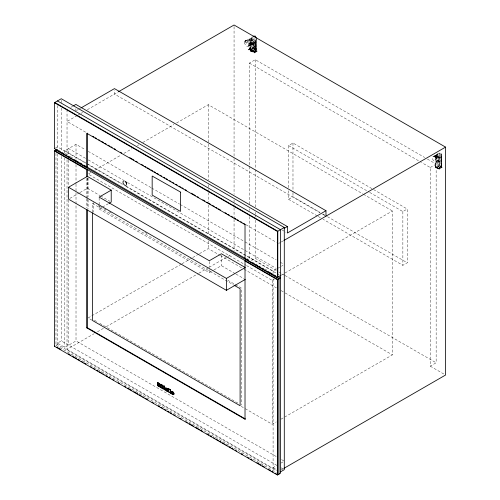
<?xml version="1.0" encoding="UTF-8"?>
<svg xmlns="http://www.w3.org/2000/svg" width="500" height="500" viewBox="0 0 500 500"><rect width="100%" height="100%" fill="white"/><g stroke="black" fill="none" stroke-linecap="round" stroke-linejoin="round"><path stroke-width="0.38" stroke-dasharray="2.5 1.88" d="M249.938 50.087L249.938 41.688L250.356 39.638L244.819 41.156L244.819 43.712A3.125 1.806 60 0 0 246.731 46.087A3.125 1.806 60 0 0 248.644 45.919L253.062 43.487L254.625 42.106L256.081 50.556L253.875 51.831A3.125 1.806 0 0 1 250.044 49.619L249.938 41.688L244.819 43.712M245.169 40.831L251.75 38.087L255.275 41.156L256.188 50.087L255.769 40.125L256.081 49.619L256.081 39.075L255.275 41.156L256.081 50.556L256.081 37.206M441.362 166.2L441.675 156.088L441.675 166.637L441.675 156.088L434.675 156.644L438.656 153.287L441.781 155.094L441.362 166.2L440.219 165.538L437.844 153.881L436.444 155.619L436.444 159.688L435.531 167.1A3.125 1.806 0 0 0 438.656 168.906A3.125 1.806 0 0 0 441.781 167.1L441.362 166.2L441.675 154.219C439.963 150.625 435.981 155.694 434.106 156.4L433.575 156.344A3.125 1.806 60 0 0 432.987 159.856A3.125 1.806 60 0 0 436.369 161.812A3.125 1.806 60 0 0 435.781 157.619L435.25 157.056L441.675 156.088L441.675 154.219M253.875 51.831L253.062 43.487L250.856 43.706L250.044 42.556L250.044 49.619C251.3 47.881 254.188 47.912 255.769 49.188L256.081 39.075M255.769 49.188L256.188 38.075M435.531 158.7L435.637 157.706L436.444 159.688L435.637 167.569L435.95 160.263L434.206 156.919L435.325 156.269M248.294 46.244L252.256 43.831L248.644 45.919L248.644 43.369A3.125 1.806 60 0 0 247.3 41.406M439.462 152.944L440.219 165.538L439.462 165.362L437.094 154.675L433.575 156.344L436.444 155.619L435.95 156.656L436.444 157.656M440.863 158.175L435.781 157.619L441.362 157.137L441.781 167.1L440.863 158.175L441.362 157.137L435.25 157.056M246.156 40.744A3.125 1.806 60 0 0 244.819 41.156L250.856 38.606L252.256 36.862L254.625 48.525L253.919 36.669M250.456 50.925L252.306 48.65L250.456 50.925L250.906 51.188L254.675 49.944M251.137 50.494L252.944 48.6L252.394 48.281L249.119 49.331L249.119 49.675L252.394 48.625L252.944 48.938L251.137 50.838L254.294 49.381L255.238 49.931L255.3 51.988L257.125 51.019L256.756 50.806L255.3 51.988M252.306 48.987L248.5 49.794L250.656 47.281L251.031 47.838L249.119 49.675M248.5 49.794L250.656 47.281M249.119 49.331L251.031 47.494M438.656 160.506L439.462 159.913L440.863 162.237L436.444 160.725L435.95 160.263L436.444 159.688L433.119 160.094M436.238 161.9L439.744 158.819M70.819 107.344L72.713 106.25M76.531 110.506L77.862 109.738M78.531 109.356L80.525 108.2M77.175 115.581L67.031 121.438L85.95 132.363M77.85 115.188L80.556 113.625M81.056 113.338L82.581 112.456M87.319 109.725L118.425 91.762M55.469 148.012L57.456 146.862L85.838 163.25M250.356 49.188L250.044 40.694L244.594 41.644L250.356 39.638L252.256 48.344L250.856 38.606L251.75 38.087M64.819 153.112L64.819 150.775L76.013 144.312L85.481 149.775M257.125 51.356L254.169 53.069L253.8 52.856L254.819 51.925M253.8 52.856L254.819 52.263L254.775 51.062L251.706 51.306L252.188 51.925L254.819 51.712M253.8 52.512L254.169 52.725L257.125 51.019M249.381 204.106L249.381 63.1L255.275 59.694L424.675 157.5M90.794 172.519L88.094 174.075L245.912 265.188M94.844 170.175L121.181 154.975M123.881 153.412L131.981 148.737M137.387 145.619L138.737 144.838M142.787 142.5L173.85 124.562M176.55 123.006L208.287 104.681L362.731 193.85M69.85 198.388L79.275 192.944M79.95 192.556L87.356 188.275L99.95 195.55M92.513 212.081L92.513 203.5L93.694 202.819L93.694 212.181M99.144 206.05L99.144 209.025L101.825 207.475M102.494 207.087L108.537 203.606M288.562 187.65L288.562 145.588L292.981 143.038L407.281 209.025L407.281 262.775L402.863 265.325L323.056 219.25M288.562 190.763L288.562 199.331L292.981 196.781L320.031 212.4M181.275 264.169L88.094 317.962L92.137 320.3M181.95 263.775L192.081 257.931M192.756 257.538L198.831 254.031M199.506 253.637L208.287 248.575L219.75 255.194M276.925 465.425L61.288 340.925L57.456 343.137L64.819 347.388L76.013 340.925L276.175 456.488M55.981 153.219L55.981 345.35L57.456 344.5L276.406 470.906M67.031 159.681L67.031 349.344L94.081 333.731M97.463 331.775L103.55 328.263M106.25 326.7L198.219 273.6M198.9 273.212L208.363 267.744M209.044 267.356L227.3 256.812M227.975 256.425L231.356 254.469M99.144 209.025L209.319 272.638L213.344 270.312M214.013 269.925L221.394 265.663L235.312 273.7M278.544 243.55L280.575 242.381M281.219 242.013L283.281 240.819M251.344 260.619L255.275 258.35L276.194 270.431M434.106 156.4L437.094 154.675L438.656 165.3A3.125 1.806 0 0 0 435.531 167.1M430.256 167.525L436.15 164.125L436.15 362.781L430.256 366.181L430.256 167.525L421.488 162.463M437.013 167.881L435.538 166.694L436.981 167.181L437.013 167.881L439.956 165.837L436.981 167.181M435.538 167.031L435.831 166.519M436.981 167.525L439.956 165.837M437.45 167.794L439.175 168.45L440.206 167.856L440.206 168.2L439.338 167.694L439.631 167.188L440.5 167.688L441.531 167.094L441.531 167.431L440.106 166.606L440.4 166.094L442.125 167.094L439.175 169.131L437.45 167.794L439.175 168.794L442.125 167.094M437.45 168.137L437.744 167.625M440.106 166.606L440.4 166.094M439.338 167.694L439.631 167.188M126.356 186.3L273.094 271.019L276.288 269.175M277.594 268.425L282.95 265.331M246.581 265.581L272.213 280.375L274.237 279.206M280.988 275.306L284.369 273.356M285.044 272.969L392.406 210.981L392.406 354.875L285.044 416.856M369.725 192.444L402.863 211.581L407.281 209.025M245.238 408.688L272.213 424.263L276.262 421.925M280.988 419.194L284.369 417.25M273.094 278.825L273.094 467.638L276.288 465.794M280.944 463.106L282.95 461.944M281.25 469.9L283.281 468.731M248.863 45.431L253.875 42.9L254.625 51.65M244.594 42.969L250.044 40.694M251.137 50.838L254.294 49.725L255.238 50.269L255.238 49.931M255.275 51.363L254.625 42.106L248.863 44.112L253.875 42.9M255.275 41.156L248.644 43.369L254.625 42.106M250.456 50.587L250.906 50.844L254.675 49.606L254.725 49.975M248.5 49.456L252.306 48.65M441.781 155.094L434.675 156.644L437.844 153.881L439.462 165.362L438.656 165.3L436.444 155.619M251.706 51.306L254.819 51.369M251.706 51.65L254.775 51.4L254.725 49.631M250.656 47.619L251.031 47.838M439.956 166.181L439.631 165.65M440.106 166.269L442.125 167.431M427.375 159.062L436.15 164.125M439.338 167.356L440.5 168.025L440.5 167.688M435.538 166.694L437.013 167.544M249.381 63.1L420.812 162.075M288.562 145.588L369.044 192.056M363.406 194.237L392.406 210.981M322.738 213.962L324.769 215.138M327.475 216.7L407.281 262.775M319.894 212.656L114.462 94.05L114.462 90.162M322.594 214.219L325.3 215.781M288.562 199.331L317.644 216.125M318.319 216.513L320.35 217.688M281.975 229.887L286.031 232.225M246.106 224.825L276.519 242.381M88.188 151.337L151.075 187.644M151.75 188.038L179.475 204.044M180.15 204.438L244.394 241.525M245.069 241.912L276.175 259.875M280.231 262.213L282.938 263.775M85.556 158.325L68.65 148.562L68.65 154.806M88.263 159.887L123.425 180.188M127.481 182.531L244.469 250.069M245.144 250.463L276.25 268.419M278.894 271.994L284.294 275.106M284.969 275.5L436.15 362.781M64.819 150.775L87.137 163.656M87.812 164.05L122.3 183.956M86.512 163.637L122.331 184.319M125.706 186.269L276.406 273.269M277.081 273.663L279.106 274.831M64.887 153.537L67.594 155.094M70.294 156.656L73 158.219M246.675 258.488L249.375 260.05M264.919 269.019L266.944 270.194M430.256 366.181L444.244 374.256M220.425 255.581L243.356 268.819M244.031 269.212L276.406 287.9M281.125 290.625L284.494 292.575M285.169 292.962L392.406 354.875M100.612 195.931L109.894 201.287M235.975 274.081L243.931 278.675M98.406 205.544L101.106 207.1M103.8 208.656L106.494 210.212M109.194 211.769L111.888 213.325M144.906 232.387L147.606 233.944M227.8 280.25L241.281 288.031L241.281 405.044M92.513 203.5L233.363 284.819M94.362 320.225L97.062 321.781M99.756 323.338L140.194 346.681M140.863 347.069L200.844 381.7M201.519 382.088L239.256 403.881M241.188 406.356L244.562 408.3M281.588 459.613L284.288 461.175M280.944 467.744L284.288 469.675M273.094 467.638L276.444 469.569M67.031 349.344L276.519 470.294M55.981 345.35L276.288 472.537M250.856 38.606L253.062 48.281L251.5 37.663L253.875 48.344L252.256 36.862M437.844 168.844L437.094 160.925L437.844 160.85L440.863 162.237L440.863 160.206M250.356 39.638L250.856 48.812M439.175 168.45L439.175 169.131M402.863 211.581L402.863 265.325M292.981 143.038L292.981 192.106M292.981 192.887L292.981 196.781M273.094 271.019L273.094 273.363M272.213 280.375L272.213 424.263M256.756 50.806L256.756 51.144M255.275 59.694L255.275 168.762M255.275 169.544L255.275 206.938M255.275 212.387L255.275 213.95M255.275 214.725L255.275 217.062M255.275 220.181L255.275 258.35M254.294 49.381L254.294 49.725M254.169 52.725L254.169 53.069M252.944 48.6L252.944 48.938M252.394 48.281L252.394 48.625M252.188 51.581L252.188 51.925M250.906 50.844L250.906 51.188M249.381 208.781L249.381 210.338M249.381 216.569L249.381 260.194M248.9 49.688L248.9 50.025M234.062 26.562L234.062 157.688M234.062 158.469L234.062 194.369M234.062 199.838L234.062 203.738M234.062 204.519L234.062 206.863M234.062 207.638L234.062 218.569M234.062 219.35L234.062 250.569M221.394 255.244L221.394 265.663M209.319 261.475L209.319 266.681M209.319 269.662L209.319 272.638M208.287 104.681L208.287 180.125M208.287 184.794L208.287 188.681M208.287 189.462L208.287 191.794M208.287 192.575L208.287 201.906M208.287 205.019L208.287 235.35M208.287 240.794L208.287 248.575M99.144 197.862L99.144 205.306M88.094 177.963L88.094 196.631M88.094 199.744L88.094 209.075M87.356 177.862L87.356 188.275M87.212 178.056L87.212 198.312M87.212 199.094L87.212 208.444M86.825 178.275L86.825 197.756M86.825 198.531L86.825 207.887M76.013 144.312L76.013 159.137M76.013 164.6L76.013 183.325M76.013 184.1L76.013 191.906M76.013 192.688L76.013 340.925M75.869 108.737L75.869 110.887M68.65 160.269L68.65 186.012M68.65 200.056L68.65 345.181M67.031 109.531L67.031 155M64.819 157.794L64.819 347.388M61.288 100.288L61.288 103.4M61.288 108.075L61.288 150.906M61.288 156.356L61.288 340.925M57.456 105.612L57.456 148.444M57.456 153.894L57.456 344.5"/><path stroke-width="0.75" d="M165.35 388.85C165.912 386.8 168.606 389.237 168.431 390.631L166.363 389.775L166.663 390.6L168.388 390.913L167.587 390.45L167.031 390.769M165.219 388.919L165.925 388.1L167.25 388.725L168.263 390.725M158.144 383.162L158.144 385.206L157.531 385.194L157.531 385.706L158.988 386.213L158.988 385.7L158.375 385.681L158.375 384.381L159.562 386.881L161.05 385.55L161.05 386.887L160.425 386.869L160.425 387.381L162.838 388.431L160.425 387.381M159.562 386.881L161.05 385.55M171.219 391.319L170.588 392.212L171.312 393.669L172.587 394.525L173.919 394.106L172.194 393.794L172.194 392.8L173.969 393.825L171.9 392.969M158.144 385.206L157.85 385.381L157.531 382.644L159.375 383.713L160.156 385.312L161.225 384.438L162.838 385.369L162.838 385.869L162.206 385.844L162.206 387.894L162.838 387.919L162.206 387.894M160.156 385.312L161.225 384.438M87.212 133.088L87.212 167.1L86.825 167.325L54.425 148.613L54.425 102.694L61.288 98.731L284.288 227.481L284.288 469.675L280.462 471.887M73.344 105.887L75.869 104.425L287.381 226.544L287.381 233.006L325.975 210.725L325.975 216.169M81.194 107.819L114.462 88.612L325.975 210.725M118.425 91.762L234.062 25L445.575 147.119L445.575 375.025L283.956 468.338M54.425 148.613L54.806 148.394M57.456 100.938L280.462 229.688L280.462 473.25L277.425 475L54.425 346.25L54.425 150.994L56.962 149.525M54.425 150.994L86.825 169.706L87.212 169.481L87.212 176.494M245.256 279.438L226.406 290.325L68.506 199.163L68.506 187.256L87.356 176.369L111.219 190.15L111.219 202.056L109.206 203.219M111.219 190.15L99.144 197.119L209.319 260.731L221.394 253.756L245.256 267.531L226.406 278.419L68.506 187.256M180.45 192.356L180.45 211.406L152.169 195.081L152.169 176.031L180.744 192.188M86.825 167.325L86.825 133.306L245.019 224.638L245.406 224.419M54.425 346.25L54.806 346.031M86.825 327.881L87.212 327.663L245.406 418.994L245.019 419.212L86.825 327.881L86.825 209.444M54.425 102.694L277.425 231.444L284.288 227.481M284.225 228.369L287.381 226.544M245.019 224.638L245.019 258.656L245.406 258.438L83.863 165.169M245.019 419.212L245.019 261.038L245.406 260.819M283.956 240.431L445.575 147.119M245.019 258.656L277.425 277.362L280.462 275.613M245.019 261.038L277.425 279.744L280.462 277.994L278.431 276.825M157.531 382.644L159.669 383.544L160.45 385.138M157.531 383.144L157.825 382.475M158.375 385.681L158.988 385.7M162.5 387.725L162.838 385.369M160.425 386.869L161.05 386.887M162.206 385.844L162.838 385.869M162.812 388.756L163.106 386.269L164.894 387.3L165.2 389.794L162.812 388.756L162.838 387.919M163.469 386.256L164.662 386.125L164.569 386.906L163.669 386.869L163.469 386.256L164.662 386.125M162.812 386.987L163.106 386.269M163.106 388.075L163.125 388.425M162.812 386.444L164.894 387.3M164.594 387.469L164.594 389.275L164.894 389.106M164.594 389.275L165.2 389.281M168.094 391.081L167.05 391.331L165.781 390.475L165.281 389.794L165.575 389.625M166.819 389.312L166.887 388.75L166.363 389.381L166.819 389.644L166.594 388.919M166.363 389.775L168.431 390.631M168.287 391.919L168.581 388.688L170.406 389.744L170.731 392.994L168.287 391.919L168.287 391.406L168.9 391.419M168.287 389.356L168.9 389.369M167.05 391.331L168.388 390.913M168.287 388.856L170.406 389.744M170.113 389.913L170.113 392.456L170.406 392.287M170.113 392.456L170.731 392.475M172.194 392.075L171.9 392.575L172.35 392.837L172.125 392.113M170.812 392.987L171.612 393.5M172.35 392.506L172.644 392.337L172.644 392.669L172.194 392.406M172.587 394.525L173.919 394.106M172.562 393.963L173.119 393.644M253.062 36.275L255.275 36.056L256.188 38.075M170.925 391.488C172.35 390.613 173.875 392.475 173.969 393.825M171.169 391.394L172.8 392.163L173.675 393.994M166.25 388.275L165.206 388.469L165.281 389.794M167.325 390.594L166.663 389.606M172.856 393.794L172.194 392.8M171.456 391.3L172.787 391.925L173.8 393.919M54.806 102.469L277.806 231.219L277.806 277.144M92.619 136.206L93.969 136.988M95.325 137.769L96.675 138.55M98.7 139.719L100.056 140.5M101.406 141.281L103.438 142.45M104.787 143.231L106.137 144.012M108.169 145.188L109.519 145.969M110.869 146.744L112.225 147.525M114.25 148.7L115.606 149.481M120.337 152.213L121.688 152.994M129.8 157.675L133.856 160.019M135.887 161.188L137.238 161.969M141.294 164.312L143.319 165.481M144.675 166.262L146.025 167.044M147.375 167.825L149.406 168.994M150.756 169.775L152.787 170.944M154.137 171.725L155.488 172.506M156.844 173.287L158.869 174.456M160.225 175.238L161.575 176.019M163.6 177.194L164.956 177.969M166.306 178.75L167.656 179.531M169.688 180.706L171.038 181.481M172.394 182.262L173.744 183.044M175.769 184.219L177.125 185M179.15 186.169L180.506 186.95M181.856 187.731L183.206 188.512M185.238 189.681L186.588 190.463M191.319 193.194L195.375 195.538M197.406 196.706L198.756 197.488M202.812 199.831L204.844 201M206.869 202.169L210.925 204.513M212.281 205.294L214.306 206.462M215.656 207.244L217.013 208.025M218.363 208.806L220.394 209.975M225.125 212.706L226.475 213.487M227.825 214.269L229.181 215.05M231.206 216.219L232.562 217M233.912 217.781L235.938 218.956M237.294 219.737L238.644 220.512M240.675 221.688L242.025 222.469M243.375 223.25L244.731 224.025M56.156 149.175L57.506 149.956M58.856 150.731L60.213 151.512M62.231 152.681L63.587 153.463M68.306 156.188L69.675 156.975M74.381 159.694L78.431 162.037M79.781 162.812L81.838 164M246.725 259.194L248.106 259.994M252.806 262.706L254.181 263.5M256.206 264.669L257.556 265.45M258.888 266.219L260.256 267.013M262.269 268.169L263.631 268.956M268.35 271.681L272.406 274.025M273.756 274.8L275.781 275.975M55.981 150.094L278.988 278.844L278.988 474.1M54.806 150.775L277.806 279.525L277.806 474.781M234.037 285.206L240.1 288.712L240.1 405.725L92.513 320.519L92.513 212.862M160.925 384.606L162.544 385.544M172.825 393.812L173.625 394.275M157.531 385.194L157.85 385.381M168.287 391.406L168.606 391.587M164.15 389.194L165.2 389.794M56.831 347.2L60.888 349.538M68.319 353.831L70.35 355M72.375 356.175L76.431 358.512M77.781 359.294L79.806 360.462M81.163 361.244L82.513 362.025M83.863 362.806L85.887 363.975M90.619 366.706L91.975 367.488M93.325 368.269L94.675 369.05M96.7 370.219L98.056 371M99.406 371.781L101.431 372.95M102.788 373.731L104.138 374.513M106.163 375.681L107.513 376.463M108.869 377.244L110.219 378.019M112.244 379.194L113.6 379.969M118.325 382.7L119.681 383.481M124.412 386.213L125.763 386.994M127.788 388.162L131.844 390.506M133.869 391.675L137.925 394.019M139.275 394.8L141.306 395.969M142.656 396.75L144.006 397.531M145.356 398.306L147.387 399.481M152.119 402.212L153.469 402.994M158.2 405.725L159.55 406.5M160.9 407.281L162.931 408.45M164.281 409.231L165.631 410.012M167.656 411.181L169.013 411.962M170.362 412.744L171.713 413.525M173.738 414.694L175.094 415.475M179.825 418.206L181.175 418.988M185.906 421.719L187.256 422.5M189.281 423.669L193.337 426.012M195.362 427.181L199.419 429.519M200.769 430.3L202.8 431.475M206.856 433.812L208.881 434.981M210.231 435.763L211.581 436.544M213.612 437.713L214.963 438.494M216.312 439.275L218.344 440.444M219.694 441.225L221.044 442.006M222.394 442.788L224.425 443.956M225.775 444.738L227.125 445.519M229.156 446.688L230.506 447.469M231.856 448.25L233.206 449.031M235.238 450.2L236.588 450.981M241.319 453.713L242.669 454.494M247.4 457.225L248.75 458M250.781 459.175L252.131 459.95M256.863 462.681L260.912 465.025M262.269 465.806L264.294 466.975M268.35 469.319L270.375 470.487M271.725 471.269L273.081 472.05M275.106 473.219L276.456 474M166.594 388.438L167.8 389.688L168.137 390.8M158.969 384.837L159.856 386.712M164.369 386.294L164.569 386.906M277.425 231.444L277.425 277.362M277.425 279.744L277.425 475M226.406 278.419L226.406 290.325M170.438 392.644L170.438 393.162M168.581 388.688L168.581 389.188M167.113 389.144L167.113 389.475L166.663 388.881M164.906 389.45L164.906 389.969M162.544 388.088L162.544 388.6M160.75 385.719L160.719 387.212M158.694 385.869L158.694 386.381M87.212 210L87.212 327.663M86.825 169.706L86.825 176.719M125.206 181.456A2.5 1.444 60 0 1 126.194 185.169A2.5 1.444 60 0 1 123.3 183.494A2.5 1.444 60 0 1 124.288 180.925M125.925 181.731A2.5 1.444 60 0 1 126.75 183.45"/></g></svg>
